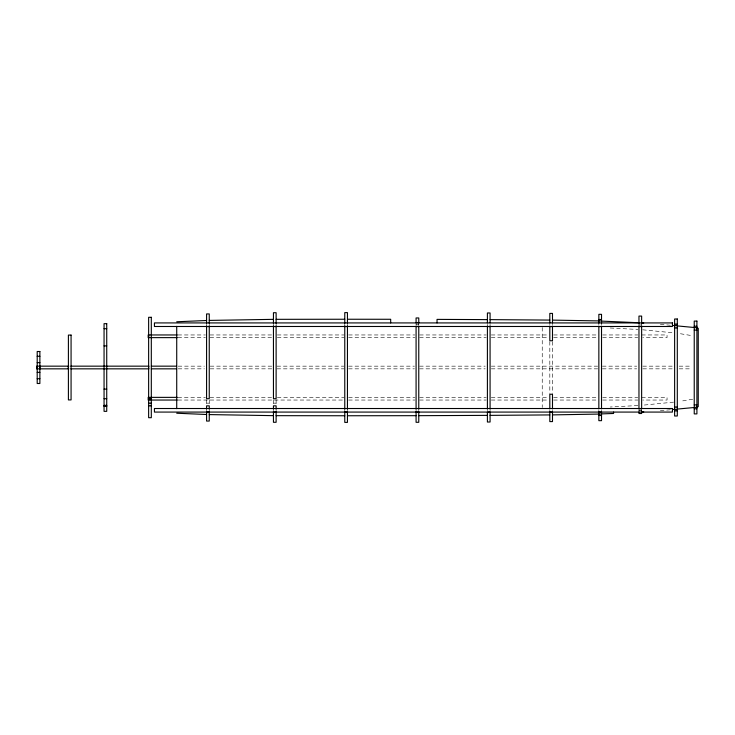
<?xml version="1.0" encoding="UTF-8"?>
<svg xmlns="http://www.w3.org/2000/svg" width="735" height="735" viewBox="0 0 735 735"><rect width="100%" height="100%" fill="white"/><g stroke="black" fill="none" stroke-linecap="round" stroke-linejoin="round"><path stroke-width="0.55" stroke-dasharray="3.67 2.76" d="M692.682 399.234L680.417 401.264M673.582 402.146L642.675 405.196M670.393 409.762L660.361 410.672M637.925 405.536L610.215 407.006M416.038 324.815L418.812 324.815M638.963 324.999L641.637 324.999M177.971 334.958L205.405 334.958M210.035 334.958L272.244 334.958M277.315 334.958L344.044 334.958M348.62 334.958L414.889 334.958M419.63 334.958L486.212 334.958M491.283 334.958L549.054 334.958M553.639 334.958L597.665 334.958M602.709 334.958L637.778 334.958M641.692 334.958L667.049 334.958L667.049 337.631L642.794 337.631M177.971 337.631L205.405 337.631M210.035 337.631L272.244 337.631M277.315 337.631L344.044 337.631M348.62 337.631L414.889 337.631M419.63 337.631L486.212 337.631M491.283 337.631L549.054 337.631M553.639 337.631L597.665 337.631M602.709 337.631L637.778 337.631M178.164 366.159L204.431 366.159M210.21 366.159L272.106 366.159M276.976 366.159L343.824 366.159M348.592 366.159L414.476 366.159M419.584 366.159L485.238 366.159M491.302 366.159L597.674 366.159M602.406 366.159L636.749 366.159M642.813 366.159L673.113 366.159M679.177 366.159L691.295 366.159M178.164 368.841L204.431 368.841M210.21 368.841L272.106 368.841M276.976 368.841L343.824 368.841M348.592 368.841L414.476 368.841M419.584 368.841L485.238 368.841M491.302 368.841L597.674 368.841M602.406 368.841L636.749 368.841M642.813 368.841L673.113 368.841M679.177 368.841L691.295 368.841M177.971 397.369L205.405 397.369M210.035 397.369L272.244 397.369M277.315 397.369L344.044 397.369M348.62 397.369L414.889 397.369M419.63 397.369L486.212 397.369M491.283 397.369L549.054 397.369M553.639 397.369L597.665 397.369M602.709 397.369L637.778 397.369M641.692 397.369L667.049 397.369L667.049 400.042L642.794 400.042M177.971 400.042L344.044 400.042M348.62 400.042L414.889 400.042M419.63 400.042L486.212 400.042M491.283 400.042L549.054 400.042M553.639 400.042L597.665 400.042M602.709 400.042L637.778 400.042M206.581 403.157L209.254 403.157M273.448 403.157L276.121 403.157M638.963 410.001L641.637 410.001M638.908 410.185L641.692 410.185M610.215 327.994L637.925 329.464M642.675 329.804L673.582 332.854M660.361 324.328L670.393 325.238M680.417 333.736L692.682 335.766M641.637 322.702L641.637 325.182M641.637 409.349L641.637 412.078M638.963 322.702L638.963 325.182M638.963 409.349L638.963 410.736M601.524 324.236L601.524 325.238M601.524 409.762L601.524 410.764M598.85 324.236L598.85 325.238M598.85 409.762L598.85 410.764M552.49 324.346L552.49 325.293M552.49 341.619L552.49 393.381M552.49 409.707L552.49 410.654M549.817 324.346L549.817 325.293M549.817 341.619L549.817 393.381M549.817 409.707L549.817 410.654M542.237 327.516L542.237 407.484M490.08 324.319L490.08 325.274M490.08 409.726L490.08 410.681M487.406 324.319L487.406 325.274M487.406 409.726L487.406 410.681M418.766 322.922L418.766 325.201M418.766 409.799L418.766 410.755M416.083 324.245L416.083 325.201M416.083 409.799L416.083 410.755M347.444 324.254L347.444 325.311M347.444 409.689L347.444 410.746M344.77 324.254L344.77 325.311M344.77 409.689L344.77 410.746M276.121 324.273L276.121 325.228M276.121 399.822L276.121 404.167M276.121 409.772L276.121 410.727M273.448 324.273L273.448 325.228M273.448 399.822L273.448 406.069M273.448 409.772L273.448 410.727M209.254 324.282L209.254 325.238M209.254 399.822L209.254 404.241M209.254 409.762L209.254 410.718M206.581 324.282L206.581 325.238M206.581 399.822L206.581 405.114M206.581 409.762L206.581 410.718"/><path stroke-width="1.1" d="M696.909 406.85L698.25 406.675L698.25 328.325L696.909 328.15M677.303 409.083L696.909 407.254M672.543 409.56L674.629 409.358M641.692 412.069L643.741 411.94M176.722 321.774L206.581 320.497M601.524 413.897L613.56 413.483L613.56 412.078M209.254 320.414L273.448 319.348M552.49 414.889L601.524 414.035M549.817 414.917L490.08 415.367M276.121 319.33L344.77 319.247M487.406 415.376L418.766 415.67M416.083 415.679L347.444 415.753M347.444 319.247L390.68 319.275L390.68 322.922M598.85 319.495L601.524 319.495M601.524 320.965L552.49 320.111M416.083 322.536L418.766 322.536M674.629 324.153L677.303 324.153M674.629 325.596L677.303 325.596M694.235 326.257L696.909 326.257M206.581 326.542L209.254 326.542M273.448 326.542L276.121 326.542M344.77 326.542L347.444 326.542M416.083 326.542L418.766 326.542M487.406 326.542L490.08 326.542M549.817 326.542L552.49 326.542M598.85 326.542L601.524 326.542M638.963 326.542L641.637 326.542M696.909 327.746L677.303 325.917M674.629 327.929L677.303 327.929M104.058 328.683L106.731 328.683M694.235 330.107L696.909 330.107M177.254 334.958L148.185 334.958L148.185 337.631L177.254 337.631M104.058 345.891L106.731 345.891M37.2 356.3L39.874 356.3M37.2 362.621L39.874 362.621M68.842 366.159L36.75 366.159L36.75 368.841L68.842 368.841M70.863 366.159L148.939 366.159M151.364 366.159L176.143 366.159M70.863 368.841L148.939 368.841M151.364 368.841L176.143 368.841M37.2 372.379L39.874 372.379M37.2 378.7L39.874 378.7M104.058 389.109L106.731 389.109M177.254 397.369L148.185 397.369L148.185 400.042L177.254 400.042M104.058 398.701L106.731 398.701M148.635 398.701L151.309 398.701M148.635 403.157L151.309 403.157M694.235 404.893L696.909 404.893M104.058 405.371L106.731 405.371M104.058 405.839L106.731 405.839M148.635 405.839L151.309 405.839M104.058 406.317L106.731 406.317M674.629 407.071L677.303 407.071M694.235 408.743L696.909 408.743M674.629 409.404L677.303 409.404M674.629 410.847L677.303 410.847M206.581 412.133L209.254 412.133M273.448 412.133L276.121 412.133M344.77 412.133L347.444 412.133M416.083 412.133L418.766 412.133M549.817 412.133L552.49 412.133M598.85 412.133L601.524 412.133M598.85 415.505L601.524 415.505M344.77 415.753L276.121 415.67M487.406 319.624L437.04 319.385L437.04 322.922M490.08 319.633L549.817 320.083M273.448 415.652L209.254 414.586M601.524 321.103L638.963 322.757M206.581 414.503L176.722 413.226M641.637 322.922L643.722 323.06M672.543 325.44L674.629 325.642M641.637 323.519L641.637 316.087L638.963 316.087L638.963 323.519M641.637 325.789L641.637 408.669M641.637 411.876L641.637 413.511L638.963 413.511L638.963 411.876M638.963 325.789L638.963 408.669M601.524 323.225L601.524 314.332L598.85 314.332L598.85 323.225M601.524 326.349L601.524 408.651M601.524 411.775L601.524 420.668L598.85 420.668L598.85 411.775M598.85 326.349L598.85 408.651M552.49 323.005L552.49 313.404L549.817 313.404L549.817 323.005M552.49 326.331L552.49 340.755L549.817 340.755L549.817 326.331M552.49 408.669L552.49 394.245L549.817 394.245L549.817 408.669M552.49 411.995L552.49 421.596L549.817 421.596L549.817 411.995M490.08 322.867L490.08 312.981L487.406 312.981L487.406 322.867M490.08 325.881L490.08 409.119M487.406 325.881L487.406 409.119M418.766 323.005L418.766 317.961L416.083 317.961L416.083 323.005M418.766 326.138L418.766 409.266M418.766 411.517L418.766 422.303L416.083 422.303L416.083 411.517M416.083 326.138L416.083 409.266M347.444 323.428L347.444 312.614L344.77 312.614L344.77 323.428M347.444 325.697L347.444 409.303M347.444 411.572L347.444 422.386L344.77 422.386L344.77 411.572M344.77 325.697L344.77 409.303M276.121 323.501L276.121 312.715L273.448 312.715L273.448 323.501M276.121 325.743L276.121 398.701L273.448 398.701L273.448 325.743M276.121 409.22L276.121 405.839L273.448 405.839L273.448 409.22M276.121 411.481L276.121 422.285L273.448 422.285L273.448 411.481M209.254 323.547L209.254 313.937L206.581 313.937L206.581 323.547M209.254 325.789L209.254 398.701L206.581 398.701L206.581 325.789M209.254 409.202L209.254 405.839L206.581 405.839L206.581 409.202M209.254 411.444L209.254 421.063L206.581 421.063L206.581 411.444M176.722 326.349L176.722 408.651M148.58 334.958L148.58 337.631M148.58 366.159L148.58 368.841M148.58 397.369L148.58 400.042M68.346 366.159L68.346 368.841M39.92 366.159L39.92 368.841M37.145 366.159L37.145 368.841M151.309 317.3L148.635 317.3L148.635 417.7L151.309 417.7L151.309 317.3M677.303 318.999L674.629 318.999L674.629 416.001L677.303 416.001L677.303 318.999M696.909 321.103L694.235 321.103L694.235 413.897L696.909 413.897L696.909 321.103M672.396 322.922L154.433 322.922L154.433 326.487L672.396 326.487L672.396 322.922M106.731 323.657L104.058 323.657L104.058 411.343L106.731 411.343L106.731 323.657M71.075 335.077L68.401 335.077L68.401 399.923L71.075 399.923L71.075 335.077M39.874 351.505L37.2 351.505L37.2 383.495L39.874 383.495L39.874 351.505M672.396 408.513L154.433 408.513L154.433 412.078L672.396 412.078L672.396 408.513M490.08 412.133L487.406 412.133L487.406 422.019L490.08 422.019L490.08 412.133"/></g></svg>
